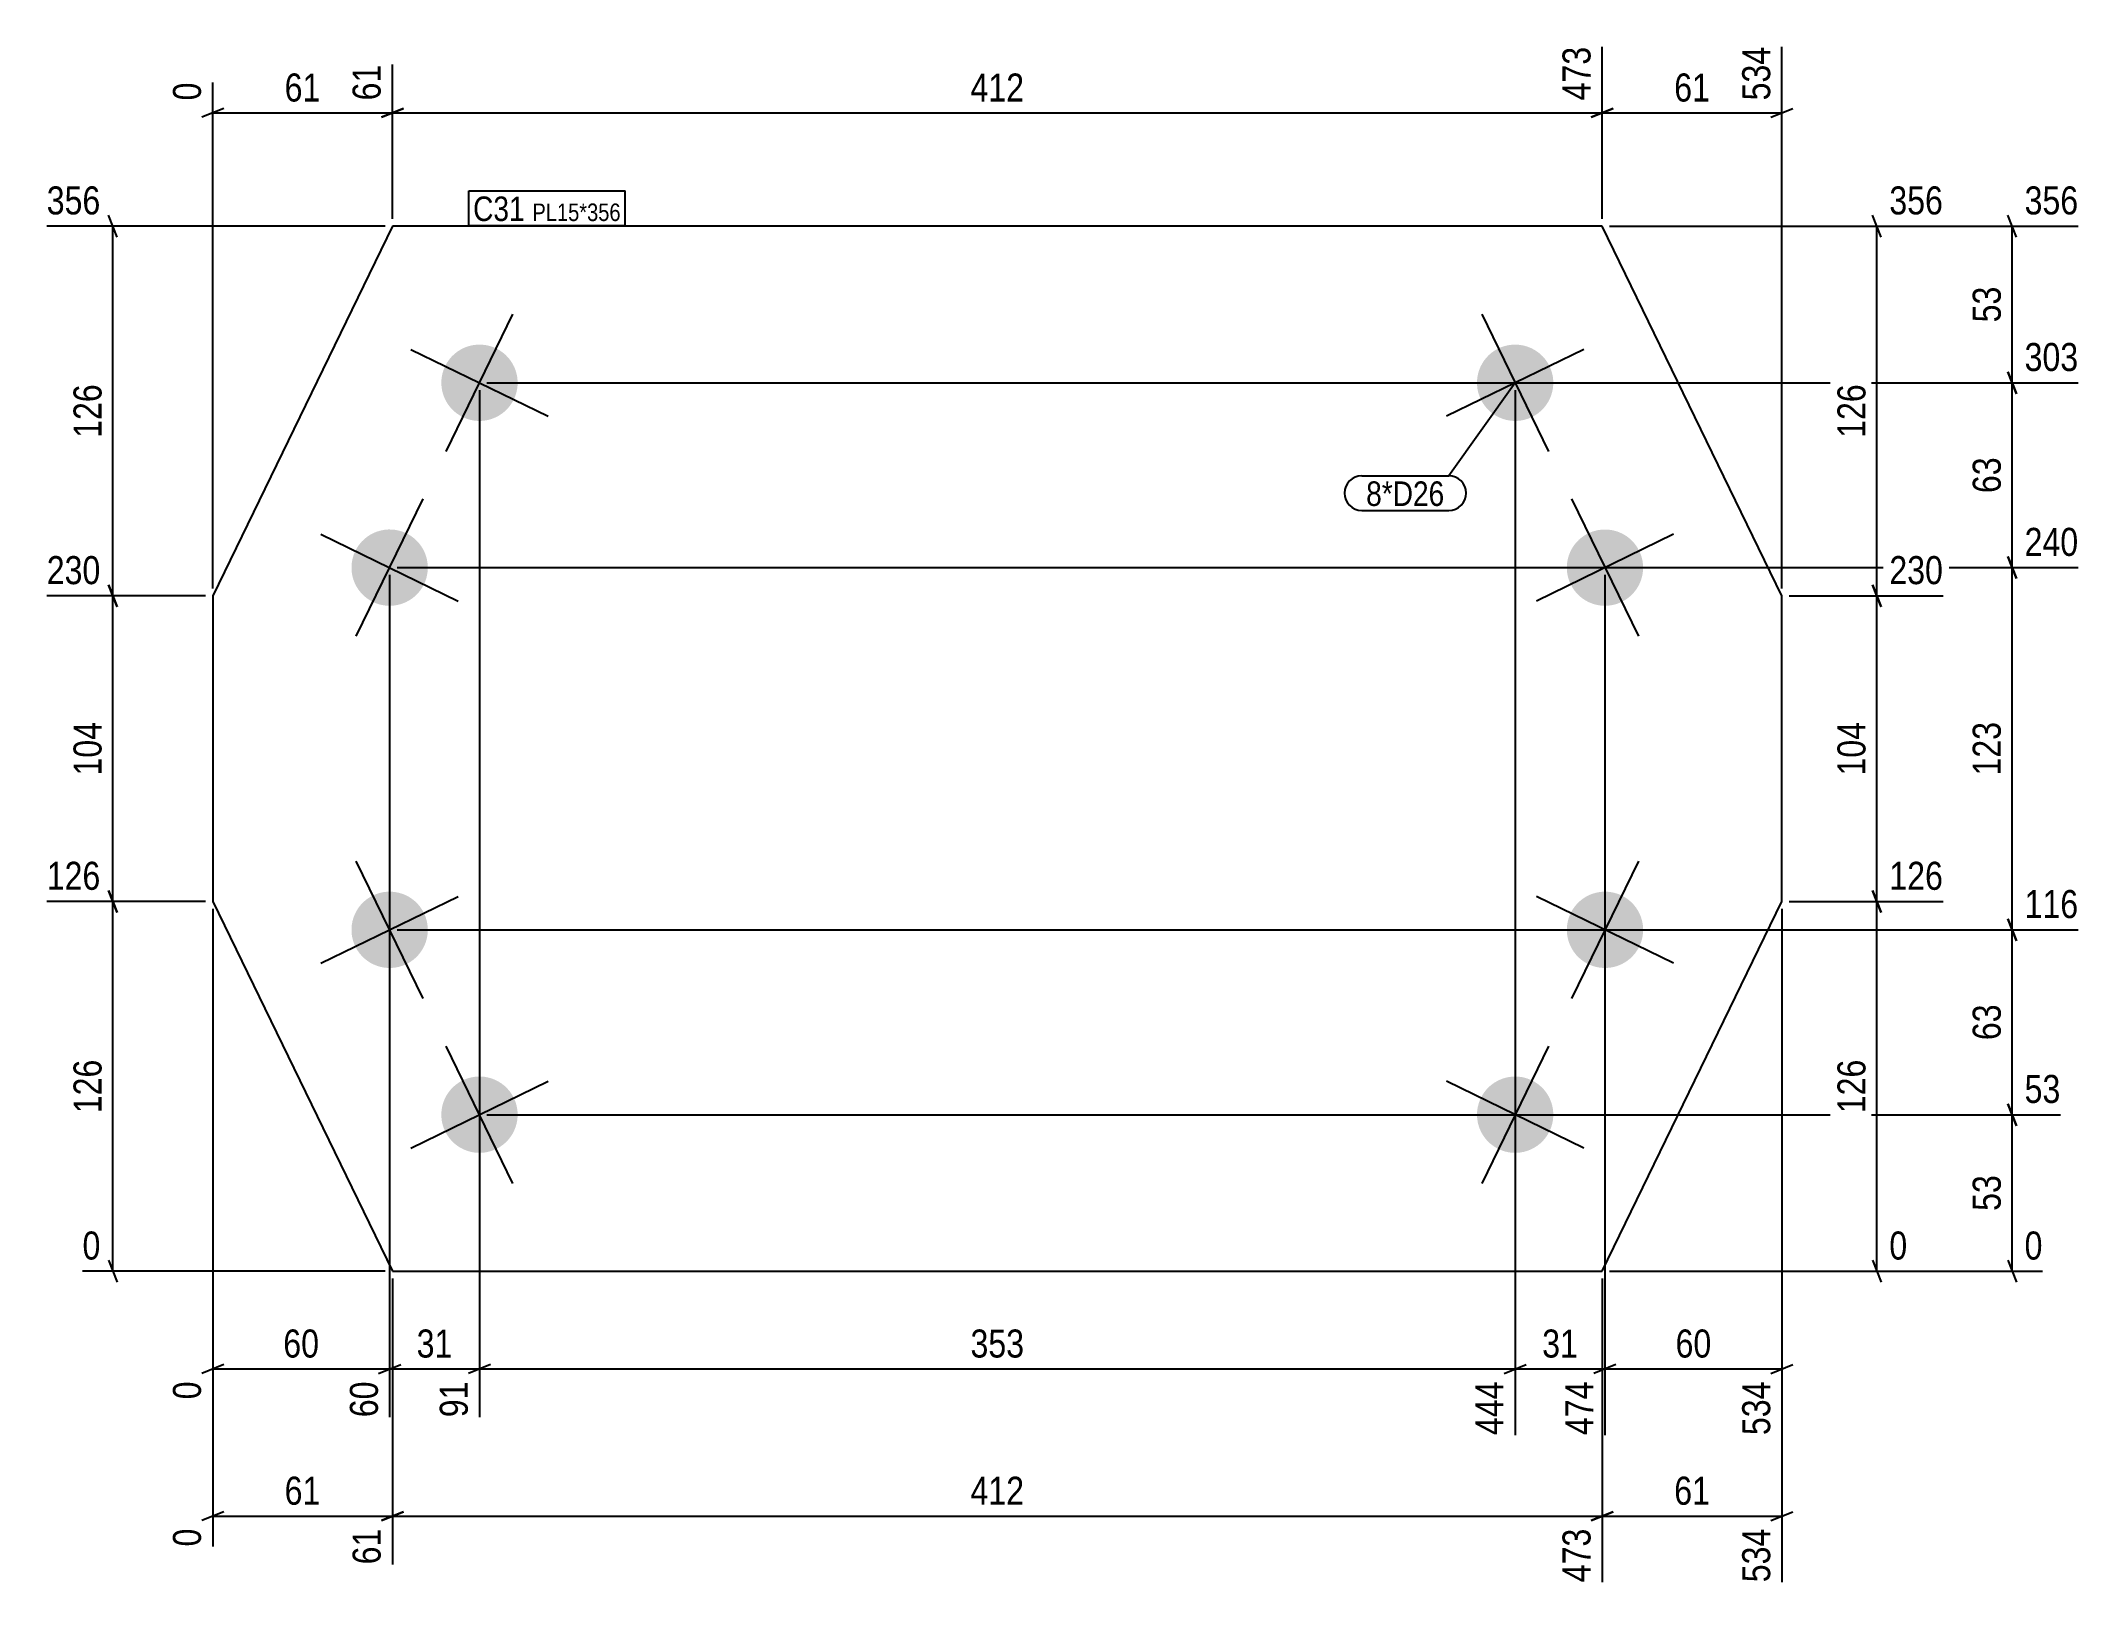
# Model space of a CAD drawing. Header units: millimetres. Extents: x 5 to 701, y 5 to 532.
import ezdxf

# ---------------------------------------------------------------- set-up
doc = ezdxf.new("R2010")
doc.units = ezdxf.units.MM
for name, color, linetype in [('MÅLSÆTNING', 7, 'Continuous'), ('STÅL', 7, 'Continuous'), ('TEKST', 7, 'Continuous')]:
    doc.layers.add(name, color=color, linetype=linetype)
doc.styles.add('Arial Narrow', font='ARIALN.TTF', dxfattribs={"height": 0.2})

msp = doc.modelspace()

# ---------------------------------------------------------------- hatches: boundary and pattern name
at = {"layer": 'STÅL', "linetype": 'Continuous'}
for points in [[(160.58, 427.7, -1), (149.21, 404.32, -1)], [(513.32, 404.32, -1), (501.96, 427.7, -1)], [(129.98, 364.74, -1), (118.61, 341.36, -1)], [(543.92, 341.36, -1), (532.56, 364.74, -1)], [(118.61, 241.39, -1), (129.98, 218.01, -1)], [(532.56, 218.01, -1), (543.92, 241.39, -1)], [(149.21, 178.44, -1), (160.58, 155.05, -1)], [(501.96, 155.05, -1), (513.32, 178.44, -1)]]:
    msp.add_hatch(color=3, dxfattribs=at).paths.add_polyline_path(points)

# ---------------------------------------------------------------- linework, layer by layer
at = {"layer": 'MÅLSÆTNING', "color": 7, "linetype": 'Continuous'}
for p, q in [((537.31, 471.84), (537.31, 530.45)), ((537.31, 471.84), (537.31, 530.45)), ((598.51, 345.93), (598.51, 530.45)), ((125.22, 471.84), (125.22, 524.35)), ((125.22, 471.84), (125.22, 524.35)), ((64.03, 345.93), (64.03, 518.26)), ((67.78, 509.42), (60.28, 506.42)), ((128.97, 509.42), (121.47, 506.42)), ((121.47, 506.42), (128.97, 509.42)), ((541.06, 509.42), (533.56, 506.42)), ((533.56, 506.42), (541.06, 509.42)), ((594.76, 506.42), (602.26, 509.42)), ((64.03, 507.92), (125.22, 507.92)), ((125.22, 507.92), (537.31, 507.92)), ((537.31, 507.92), (598.51, 507.92)), ((122.72, 469.34), (7.5, 469.34)), ((31.53, 465.59), (28.53, 473.09)), ((30.03, 343.43), (30.03, 469.34)), ((539.81, 469.34), (699.44, 469.34)), ((539.81, 469.34), (653.37, 469.34)), ((632.34, 465.59), (629.34, 473.09)), ((630.84, 343.43), (630.84, 469.34)), ((678.41, 465.59), (675.41, 473.09)), ((676.91, 416.01), (676.91, 469.34)), ((675.41, 419.76), (678.41, 412.26)), ((678.41, 412.26), (675.41, 419.76)), ((154.9, 413.51), (154.9, 63.71)), ((154.9, 413.51), (154.9, 63.71)), ((157.4, 416.01), (699.44, 416.01)), ((157.4, 416.01), (699.44, 416.01)), ((507.64, 413.51), (507.64, 57.62)), ((507.64, 413.51), (507.64, 57.62)), ((676.91, 353.05), (676.91, 416.01)), ((675.41, 356.8), (678.41, 349.3)), ((678.41, 349.3), (675.41, 356.8)), ((124.3, 350.55), (124.3, 63.71)), ((124.3, 350.55), (124.3, 63.71)), ((126.8, 353.05), (699.44, 353.05)), ((126.8, 353.05), (699.44, 353.05)), ((538.24, 350.55), (538.24, 57.62)), ((538.24, 350.55), (538.24, 57.62)), ((676.91, 229.7), (676.91, 353.05)), ((61.53, 343.43), (7.5, 343.43)), ((61.53, 343.43), (7.5, 343.43)), ((28.53, 347.18), (31.53, 339.68)), ((31.53, 339.68), (28.53, 347.18)), ((30.03, 239.33), (30.03, 343.43)), ((601.01, 343.43), (653.37, 343.43)), ((601.01, 343.43), (653.37, 343.43)), ((629.34, 347.18), (632.34, 339.68)), ((632.34, 339.68), (629.34, 347.18)), ((630.84, 239.33), (630.84, 343.43)), ((61.53, 239.33), (7.5, 239.33)), ((61.53, 239.33), (7.5, 239.33)), ((28.53, 243.08), (31.53, 235.58)), ((31.53, 235.58), (28.53, 243.08)), ((30.03, 113.41), (30.03, 239.33)), ((64.03, 236.83), (64.03, 69.81)), ((598.51, 236.83), (598.51, 7.5)), ((598.51, 236.83), (598.51, 57.62)), ((601.01, 239.33), (653.37, 239.33)), ((601.01, 239.33), (653.37, 239.33)), ((629.34, 243.08), (632.34, 235.58)), ((632.34, 235.58), (629.34, 243.08)), ((630.84, 113.41), (630.84, 239.33)), ((126.8, 229.7), (699.44, 229.7)), ((126.8, 229.7), (699.44, 229.7)), ((675.41, 233.45), (678.41, 225.95)), ((678.41, 225.95), (675.41, 233.45)), ((676.91, 166.74), (676.91, 229.7)), ((675.41, 170.49), (678.41, 162.99)), ((678.41, 162.99), (675.41, 170.49)), ((157.4, 166.74), (693.34, 166.74)), ((157.4, 166.74), (693.34, 166.74)), ((676.91, 113.41), (676.91, 166.74)), ((122.72, 113.41), (19.69, 113.41)), ((28.53, 117.16), (31.53, 109.66)), ((539.81, 113.41), (687.25, 113.41)), ((539.81, 113.41), (641.18, 113.41)), ((629.34, 117.16), (632.34, 109.66)), ((675.41, 117.16), (678.41, 109.66)), ((125.22, 110.91), (125.22, 13.59)), ((537.31, 110.91), (537.31, 7.5)), ((537.31, 110.91), (537.31, 7.5)), ((67.78, 81.65), (60.28, 78.65)), ((64.03, 80.15), (124.3, 80.15)), ((120.55, 78.65), (128.05, 81.65)), ((124.3, 80.15), (154.9, 80.15)), ((158.65, 81.65), (151.15, 78.65)), ((158.65, 81.65), (151.15, 78.65)), ((154.9, 80.15), (507.64, 80.15)), ((503.89, 78.65), (511.39, 81.65)), ((507.64, 80.15), (538.24, 80.15)), ((541.99, 81.65), (534.49, 78.65)), ((541.99, 81.65), (534.49, 78.65)), ((538.24, 80.15), (598.51, 80.15)), ((594.76, 78.65), (602.26, 81.65)), ((67.78, 31.53), (60.28, 28.53)), ((64.03, 30.03), (125.22, 30.03)), ((128.97, 31.53), (121.47, 28.53)), ((121.47, 28.53), (128.97, 31.53)), ((125.22, 30.03), (537.31, 30.03)), ((541.06, 31.53), (533.56, 28.53)), ((533.56, 28.53), (541.06, 31.53)), ((537.31, 30.03), (598.51, 30.03)), ((594.76, 28.53), (602.26, 31.53))]:
    msp.add_line(p, q, dxfattribs=at)
at = {"layer": 'STÅL', "color": 2, "linetype": 'Continuous'}
for p, q in [((125.22, 469.34), (64.03, 343.43)), ((537.31, 469.34), (125.22, 469.34)), ((598.51, 343.43), (537.31, 469.34)), ((64.03, 343.43), (64.03, 239.33)), ((598.51, 239.33), (598.51, 343.43)), ((64.03, 239.33), (125.22, 113.41)), ((537.31, 113.41), (598.51, 239.33)), ((125.22, 113.41), (537.31, 113.41))]:
    msp.add_line(p, q, dxfattribs=at)
at = {"layer": 'STÅL', "color": 3, "linetype": 'Continuous'}
for p, q in [((143.53, 392.62), (166.26, 439.39)), ((496.28, 439.39), (519.01, 392.62)), ((131.51, 427.37), (178.28, 404.64)), ((531.03, 427.37), (484.26, 404.64)), ((112.93, 329.67), (135.66, 376.43)), ((526.88, 376.43), (549.61, 329.67)), ((100.91, 364.41), (147.68, 341.68)), ((561.62, 364.41), (514.86, 341.68)), ((135.66, 206.32), (112.93, 253.09)), ((549.61, 253.09), (526.88, 206.32)), ((100.91, 218.34), (147.68, 241.07)), ((561.62, 218.34), (514.86, 241.07)), ((166.26, 143.36), (143.53, 190.13)), ((519.01, 190.13), (496.28, 143.36)), ((131.51, 155.38), (178.28, 178.11)), ((531.03, 155.38), (484.26, 178.11))]:
    msp.add_line(p, q, dxfattribs=at)

# ---------------------------------------------------------------- wipeouts: each hides what was drawn before it
at = {"color": 0}
msp.add_wipeout([(483.54, 374.06), (483.54, 382.81), (456.9, 382.81), (456.9, 374.06)], dxfattribs=at).dxf.layer = 'TEKST'

# ---------------------------------------------------------------- next in the draw order: wipeouts: each hides what was drawn before it
at = {"color": 0, "linetype": 'Continuous'}
for points in [[(535.31, 532.45), (521.31, 532.45), (521.31, 510.17), (535.31, 510.17)], [(596.51, 532.45), (582.51, 532.45), (582.51, 510.17), (596.51, 510.17)], [(123.22, 526.35), (109.22, 526.35), (109.22, 510.17), (123.22, 510.17)], [(62.03, 520.26), (48.03, 520.26), (48.03, 510.17), (62.03, 510.17)], [(27.78, 471.34), (27.78, 485.34), (5.5, 485.34), (5.5, 471.34)], [(655.37, 471.34), (655.37, 485.34), (633.09, 485.34), (633.09, 471.34)], [(701.44, 471.34), (701.44, 485.34), (679.16, 485.34), (679.16, 471.34)], [(701.44, 418.01), (701.44, 432.01), (679.16, 432.01), (679.16, 418.01)], [(701.44, 355.05), (701.44, 369.05), (679.16, 369.05), (679.16, 355.05)], [(27.78, 345.43), (27.78, 359.43), (5.5, 359.43), (5.5, 345.43)], [(655.37, 345.43), (655.37, 359.43), (633.09, 359.43), (633.09, 345.43)], [(27.78, 241.33), (27.78, 255.33), (5.5, 255.33), (5.5, 241.33)], [(655.37, 241.33), (655.37, 255.33), (633.09, 255.33), (633.09, 241.33)], [(701.44, 231.7), (701.44, 245.7), (679.16, 245.7), (679.16, 231.7)], [(695.34, 168.74), (695.34, 182.74), (679.16, 182.74), (679.16, 168.74)], [(27.78, 115.41), (27.78, 129.41), (17.69, 129.41), (17.69, 115.41)], [(643.18, 115.41), (643.18, 129.41), (633.09, 129.41), (633.09, 115.41)], [(689.25, 115.41), (689.25, 129.41), (679.16, 129.41), (679.16, 115.41)], [(62.03, 77.9), (48.03, 77.9), (48.03, 67.81), (62.03, 67.81)], [(152.89, 77.9), (138.89, 77.9), (138.89, 61.71), (152.89, 61.71)], [(536.24, 77.9), (522.24, 77.9), (522.24, 55.62), (536.24, 55.62)], [(596.51, 77.9), (582.51, 77.9), (582.51, 55.62), (596.51, 55.62)], [(535.31, 27.78), (521.31, 27.78), (521.31, 5.5), (535.31, 5.5)], [(596.51, 27.78), (582.51, 27.78), (582.51, 5.5), (596.51, 5.5)]]:
    msp.add_wipeout(points, dxfattribs=at).dxf.layer = 'MÅLSÆTNING'
at = {"color": 0}
for points, layer in [([(102.72, 509.79), (102.72, 523.79), (86.53, 523.79), (86.53, 509.79)], 'MÅLSÆTNING'), ([(342.41, 509.79), (342.41, 523.79), (320.13, 523.79), (320.13, 509.79)], 'MÅLSÆTNING'), ([(576.01, 509.79), (576.01, 523.79), (559.82, 523.79), (559.82, 509.79)], 'MÅLSÆTNING'), ([(675.03, 450.77), (661.03, 450.77), (661.03, 434.58), (675.03, 434.58)], 'MÅLSÆTNING'), ([(28.16, 417.53), (14.16, 417.53), (14.16, 395.24), (28.16, 395.24)], 'MÅLSÆTNING'), ([(628.96, 417.53), (614.96, 417.53), (614.96, 395.24), (628.96, 395.24)], 'MÅLSÆTNING'), ([(675.03, 392.62), (661.03, 392.62), (661.03, 376.44), (675.03, 376.44)], 'MÅLSÆTNING'), ([(28.16, 302.52), (14.16, 302.52), (14.16, 280.24), (28.16, 280.24)], 'MÅLSÆTNING'), ([(628.96, 302.52), (614.96, 302.52), (614.96, 280.24), (628.96, 280.24)], 'MÅLSÆTNING'), ([(675.03, 302.52), (661.03, 302.52), (661.03, 280.24), (675.03, 280.24)], 'MÅLSÆTNING'), ([(675.03, 206.32), (661.03, 206.32), (661.03, 190.13), (675.03, 190.13)], 'MÅLSÆTNING'), ([(28.16, 187.51), (14.16, 187.51), (14.16, 165.23), (28.16, 165.23)], 'MÅLSÆTNING'), ([(628.96, 187.51), (614.96, 187.51), (614.96, 165.23), (628.96, 165.23)], 'MÅLSÆTNING'), ([(675.03, 148.17), (661.03, 148.17), (661.03, 131.98), (675.03, 131.98)], 'MÅLSÆTNING'), ([(102.26, 82.03), (102.26, 96.03), (86.07, 96.03), (86.07, 82.03)], 'MÅLSÆTNING'), ([(147.69, 82.03), (147.69, 96.03), (131.5, 96.03), (131.5, 82.03)], 'MÅLSÆTNING'), ([(342.41, 82.03), (342.41, 96.03), (320.13, 96.03), (320.13, 82.03)], 'MÅLSÆTNING'), ([(531.04, 82.03), (531.04, 96.03), (514.85, 96.03), (514.85, 82.03)], 'MÅLSÆTNING'), ([(576.47, 82.03), (576.47, 96.03), (560.28, 96.03), (560.28, 82.03)], 'MÅLSÆTNING'), ([(102.72, 31.91), (102.72, 45.91), (86.53, 45.91), (86.53, 31.91)], 'MÅLSÆTNING'), ([(342.41, 31.91), (342.41, 45.91), (320.13, 45.91), (320.13, 31.91)], 'MÅLSÆTNING'), ([(576.01, 31.91), (576.01, 45.91), (559.82, 45.91), (559.82, 31.91)], 'MÅLSÆTNING'), ([(170.31, 471.09), (170.31, 479.84), (152.72, 479.84), (152.72, 471.09)], 'TEKST'), ([(483.54, 374.06), (483.54, 382.81), (456.9, 382.81), (456.9, 374.06)], 'TEKST')]:
    msp.add_wipeout(points, dxfattribs=at).dxf.layer = layer

# ---------------------------------------------------------------- next in the draw order: linework, layer by layer
at = {"layer": 'MÅLSÆTNING', "color": 7, "linetype": 'Continuous'}
for p, q in [((64.03, 236.83), (64.03, 19.69)), ((120.55, 78.65), (128.05, 81.65)), ((503.89, 78.65), (511.39, 81.65))]:
    msp.add_line(p, q, dxfattribs=at)
at = {"layer": 'TEKST', "color": 7, "linetype": 'Continuous'}
for p, q in [((507.64, 416.01), (485.04, 384.31)), ((455.4, 384.31), (485.04, 384.31)), ((455.4, 372.56), (485.04, 372.56))]:
    msp.add_line(p, q, dxfattribs=at)
for centre, start, end in [((455.4, 378.43), 90, 270), ((485.04, 378.43), 270, 90)]:
    msp.add_arc(centre, 5.88, start, end, dxfattribs=at)

# ---------------------------------------------------------------- next in the draw order: texts
at = {"layer": 'MÅLSÆTNING', "color": 3, "linetype": 'Continuous', "style": 'Arial Narrow'}
for s, height, p in [('473', 9.544, (533.31, 512.17)), ('534', 9.544, (594.51, 512.17)), ('61', 9.544, (121.22, 512.17)), ('0', 9.54, (60.03, 512.17)), ('0', 9.54, (60.03, 69.81)), ('91', 9.544, (150.9, 63.71)), ('474', 9.544, (534.24, 57.62)), ('534', 9.544, (594.51, 57.62)), ('473', 9.544, (533.31, 7.5)), ('534', 9.544, (594.51, 7.5))]:
    msp.add_text(s, height=height, rotation=90.00021, dxfattribs=at).set_placement(p)
at = {"layer": 'MÅLSÆTNING', "color": 3, "style": 'Arial Narrow'}
for s, p in [('61', (88.53, 511.79)), ('412', (322.13, 511.79)), ('61', (561.82, 511.79)), ('60', (88.07, 84.03)), ('31', (133.5, 84.03)), ('353', (322.13, 84.03)), ('31', (516.85, 84.03)), ('60', (562.28, 84.03)), ('61', (88.53, 33.91)), ('412', (322.13, 33.91)), ('61', (561.82, 33.91))]:
    msp.add_text(s, height=9.544, dxfattribs=at).set_placement(p)
at = {"layer": 'MÅLSÆTNING', "color": 3, "linetype": 'Continuous', "style": 'Arial Narrow'}
for s, height, p in [('356', 9.544, (7.5, 473.34)), ('356', 9.544, (635.09, 473.34)), ('356', 9.544, (681.16, 473.34)), ('303', 9.544, (681.16, 420.01)), ('240', 9.544, (681.16, 357.05)), ('230', 9.544, (7.5, 347.43)), ('230', 9.544, (635.09, 347.43)), ('126', 9.544, (7.5, 243.33)), ('126', 9.544, (635.09, 243.33)), ('116', 9.544, (681.16, 233.7)), ('53', 9.544, (681.16, 170.74)), ('0', 9.54, (19.69, 117.41)), ('0', 9.54, (635.09, 117.41)), ('0', 9.54, (681.16, 117.41))]:
    msp.add_text(s, height=height, dxfattribs=at).set_placement(p)
at = {"layer": 'MÅLSÆTNING', "color": 3, "style": 'Arial Narrow'}
for s, p in [('53', (673.03, 436.58)), ('126', (26.16, 397.24)), ('126', (626.96, 397.24)), ('63', (673.03, 378.44)), ('104', (26.16, 282.24)), ('104', (626.96, 282.24)), ('123', (673.03, 282.24)), ('63', (673.03, 192.13)), ('126', (26.16, 167.23)), ('126', (626.96, 167.23)), ('53', (673.03, 133.98))]:
    msp.add_text(s, height=9.544, rotation=90.00021, dxfattribs=at).set_placement(p)
at = {"layer": 'TEKST', "color": 3, "style": 'Arial Narrow'}
msp.add_text('8*D26', height=8.351, dxfattribs=at).set_placement((456.9, 374.06))

# ---------------------------------------------------------------- next in the draw order: wipeouts: each hides what was drawn before it
at = {"color": 0}
msp.add_wipeout([(170.31, 471.09), (170.31, 479.84), (152.72, 479.84), (152.72, 471.09)], dxfattribs=at).dxf.layer = 'TEKST'

# ---------------------------------------------------------------- next in the draw order: linework, layer by layer
at = {"layer": 'TEKST', "color": 7, "linetype": 'Continuous'}
for p, q in [((151.22, 481.34), (204.51, 481.34)), ((151.22, 469.59), (151.22, 481.34))]:
    msp.add_line(p, q, dxfattribs=at)

# ---------------------------------------------------------------- next in the draw order: wipeouts: each hides what was drawn before it
at = {"color": 0, "linetype": 'Continuous'}
for points in [[(122.3, 77.9), (108.3, 77.9), (108.3, 61.71), (122.3, 61.71)], [(505.64, 77.9), (491.64, 77.9), (491.64, 55.62), (505.64, 55.62)], [(62.03, 27.78), (48.03, 27.78), (48.03, 17.69), (62.03, 17.69)]]:
    msp.add_wipeout(points, dxfattribs=at).dxf.layer = 'MÅLSÆTNING'
at = {"color": 0}
msp.add_wipeout([(203.01, 471.09), (203.01, 477.34), (172.93, 477.34), (172.93, 471.09)], dxfattribs=at).dxf.layer = 'TEKST'

# ---------------------------------------------------------------- next in the draw order: linework, layer by layer
at = {"layer": 'MÅLSÆTNING', "color": 7, "linetype": 'Continuous'}
msp.add_line((125.22, 110.91), (125.22, 13.59), dxfattribs=at)

# ---------------------------------------------------------------- next in the draw order: texts
at = {"layer": 'MÅLSÆTNING', "color": 3, "linetype": 'Continuous', "style": 'Arial Narrow'}
for s, height, p in [('60', 9.544, (120.3, 63.71)), ('444', 9.544, (503.64, 57.62)), ('0', 9.54, (60.03, 19.69))]:
    msp.add_text(s, height=height, rotation=90.00021, dxfattribs=at).set_placement(p)

# ---------------------------------------------------------------- next in the draw order: wipeouts: each hides what was drawn before it
at = {"color": 0}
msp.add_wipeout([(203.01, 471.09), (203.01, 477.34), (172.93, 477.34), (172.93, 471.09)], dxfattribs=at).dxf.layer = 'TEKST'

# ---------------------------------------------------------------- next in the draw order: linework, layer by layer
at = {"layer": 'TEKST', "color": 7, "linetype": 'Continuous'}
for p, q in [((204.51, 469.59), (204.51, 481.34)), ((151.22, 469.59), (204.51, 469.59))]:
    msp.add_line(p, q, dxfattribs=at)

# ---------------------------------------------------------------- next in the draw order: texts
at = {"layer": 'TEKST', "color": 3, "style": 'Arial Narrow'}
for s, height, p in [('C31', 8.351, (152.72, 471.09)), ('PL15*356', 5.965, (172.93, 471.09))]:
    msp.add_text(s, height=height, dxfattribs=at).set_placement(p)

# ---------------------------------------------------------------- next in the draw order: wipeouts: each hides what was drawn before it
at = {"color": 0, "linetype": 'Continuous'}
msp.add_wipeout([(123.22, 27.78), (109.22, 27.78), (109.22, 11.59), (123.22, 11.59)], dxfattribs=at).dxf.layer = 'MÅLSÆTNING'

# ---------------------------------------------------------------- next in the draw order: texts
at = {"layer": 'MÅLSÆTNING', "color": 3, "linetype": 'Continuous', "style": 'Arial Narrow'}
msp.add_text('61', height=9.544, rotation=90.00021, dxfattribs=at).set_placement((121.22, 13.59))

doc.saveas('drawing.dxf')
